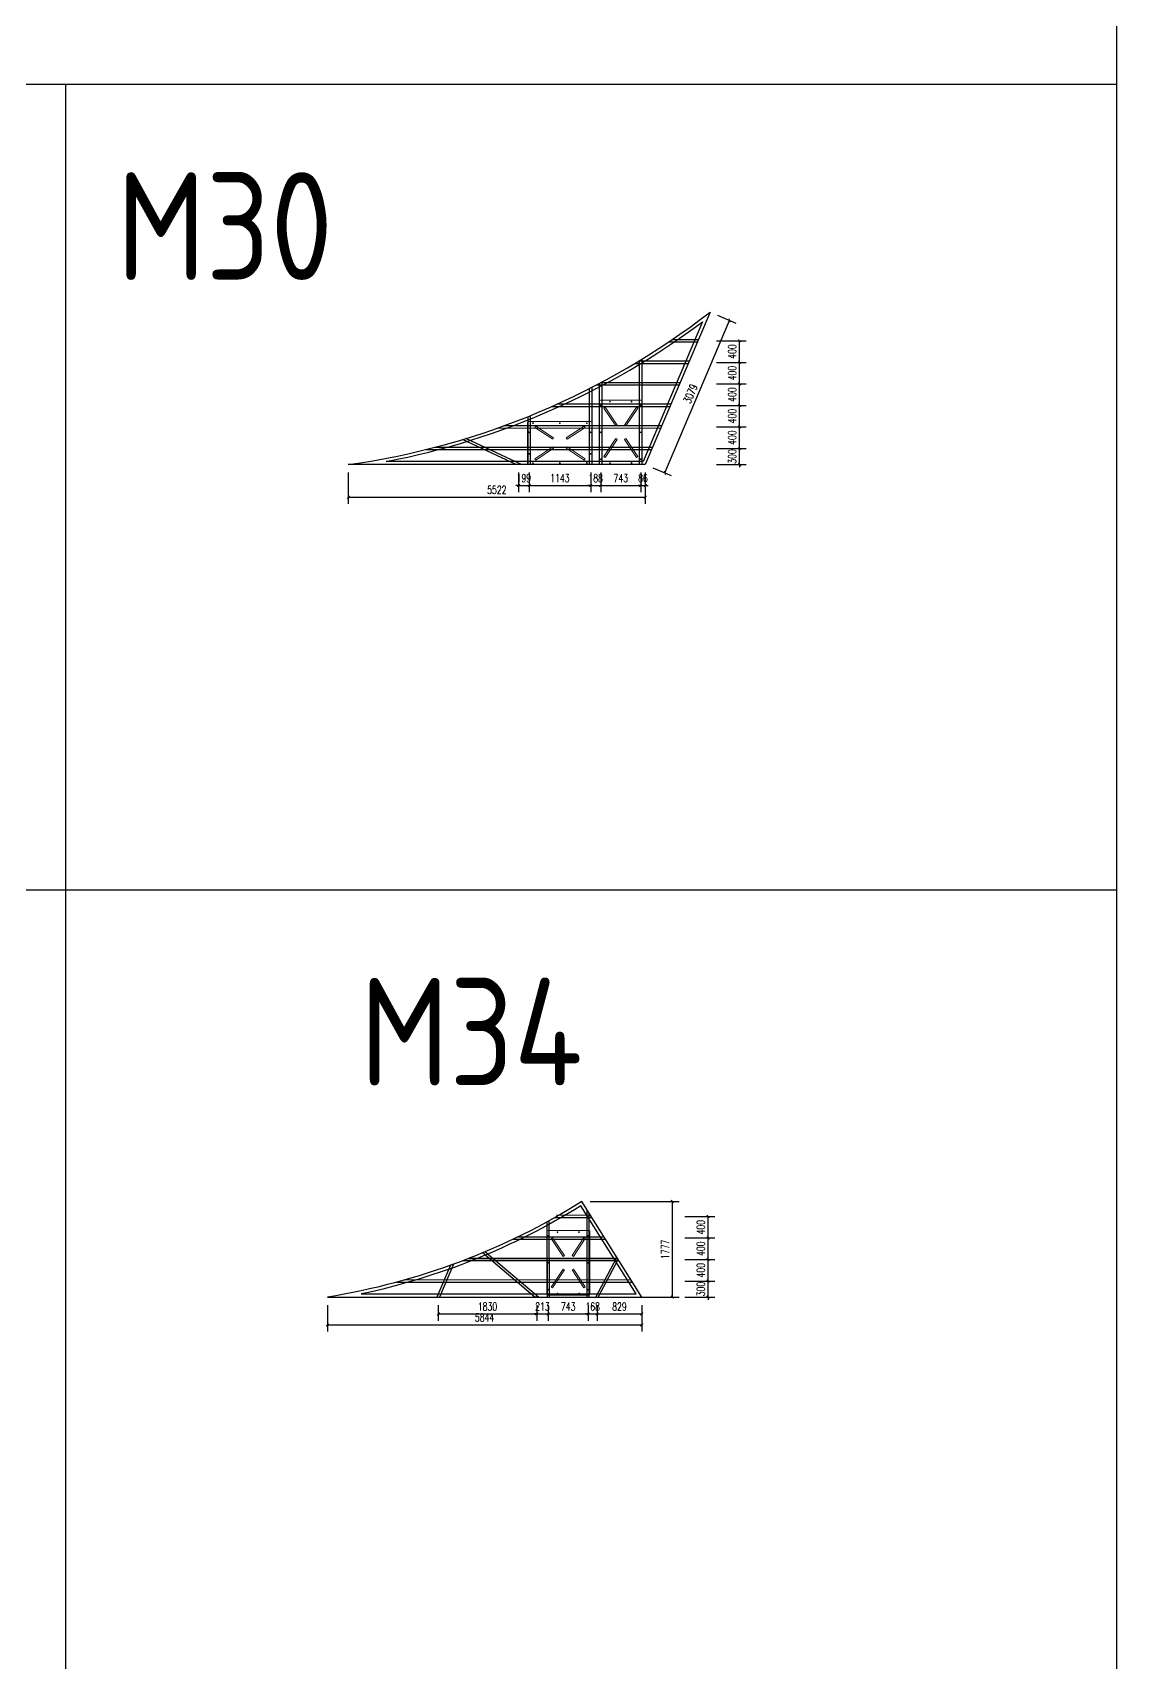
# Model space of a CAD drawing. Extents: x 1254079 to 1500931, y -102737 to 142253.
# Drawn here: x 1430234 to 1450385, y -71594 to -41301 of the extents above; entities that cross this region are included whole.
import ezdxf

# ---------------------------------------------------------------- set-up
doc = ezdxf.new("R2010")
doc.units = 0
doc.header["$LTSCALE"] = 1000
doc.header["$MEASUREMENT"] = 0
for name, color, linetype in [('PUB_DIM', 3, 'Continuous'), ('PUB_TEXT', 7, 'Continuous'), ('W-float bowl浮筒', 253, 'Continuous'), ('W-FLOAT_BOWL浮筒', 253, 'Continuous'), ('W-STEEL_FRAME钢架', 3, 'Continuous'), ('W-STEEL_KEEL钢龙骨', 5, 'Continuous'), ('钢架', 90, 'Continuous')]:
    doc.layers.add(name, color=color, linetype=linetype)
doc.styles.add('_TCH_DIM_T3', font='SIMPLEX', dxfattribs={"width": 0.705882, "bigfont": 'GBCBIG'})
doc.styles.get("Standard").update_dxf_attribs({"font": 'gbenor.shx', "bigfont": 'gbcbig.shx'})
doc.dimstyles.new('_TCH_ARCH&&50', dxfattribs={"dimtxt": 148.75, "dimasz": 50, "dimexe": 125, "dimexo": 150, "dimgap": 63.125, "dimtad": 1, "dimdec": 0, "dimzin": 0, "dimdsep": 46, "dimtxsty": '_TCH_DIM_T3', "dimblk": 'ARCHTICK', "dimcen": 0.09, "dimclrt": 7, "dimazin": 2, "dimtfac": 1, "dimtdec": 0, "dimtix": 1, "dimtmove": 2, "dimatfit": 3, "dimfxl": 0, "dimtolj": 1, "dimtzin": 0, "dimarcsym": 0})

# ---------------------------------------------------------------- blocks, each defined once
blk = doc.blocks.new('_ArchTick')
at = {"color": 0, "linetype": 'ByBlock', "const_width": 0.4}
blk.add_lwpolyline([(-0.5, -0.5), (0.5, 0.5)], dxfattribs=at)
blk = doc.blocks.new('*D415')
at = {"layer": 'Defpoints', "color": 0, "transparency": 16777216}
for p in [(1440731, -64804), (1441559, -64805), (1441559, -65118)]:
    blk.add_point(p, dxfattribs=at)
at = {"layer": 'PUB_DIM', "color": 0, "lineweight": -2, "transparency": 16777216}
for p, q in [((1440731, -64954), (1440730, -65243)), ((1440731, -65118), (1441559, -65118)), ((1441559, -64955), (1441559, -65243))]:
    blk.add_line(p, q, dxfattribs=at)
at = {"layer": 'PUB_DIM', "color": 0, "lineweight": -2, "transparency": 16777216, "xscale": 50, "yscale": 50, "zscale": 50}
for p, rotation in [((1440731, -65118), 179.9795216589246), ((1441559, -65118), 359.9795216589246)]:
    blk.add_blockref('_ArchTick', p, dxfattribs=dict(at, rotation=rotation))
at = {"layer": 'PUB_DIM', "color": 7, "transparency": 16777216, "insert": (1441145, -64981), "char_height": 148.8, "attachment_point": 5, "rotation": 359.9795, "style": '_TCH_DIM_T3'}
blk.add_mtext('\\A1;829', dxfattribs=at)
blk = doc.blocks.new('*D416')
at = {"layer": 'Defpoints', "color": 0, "transparency": 16777216}
for p in [(1440563, -64804), (1440731, -64804), (1440731, -65118)]:
    blk.add_point(p, dxfattribs=at)
at = {"layer": 'PUB_DIM', "color": 0, "lineweight": -2, "transparency": 16777216}
for p, q in [((1440563, -65118), (1440513, -65118)), ((1440563, -64954), (1440563, -65243)), ((1440563, -65118), (1440731, -65118)), ((1440731, -64954), (1440730, -65243)), ((1440731, -65118), (1440781, -65118))]:
    blk.add_line(p, q, dxfattribs=at)
at = {"layer": 'PUB_DIM', "color": 0, "lineweight": -2, "transparency": 16777216, "xscale": 50, "yscale": 50, "zscale": 50}
for p, rotation in [((1440563, -65118), 359.9795216589245), ((1440731, -65118), 179.9795216589244)]:
    blk.add_blockref('_ArchTick', p, dxfattribs=dict(at, rotation=rotation))
at = {"layer": 'PUB_DIM', "color": 7, "transparency": 16777216, "insert": (1440647, -64980), "char_height": 148.8, "attachment_point": 5, "rotation": 359.9795, "style": '_TCH_DIM_T3'}
blk.add_mtext('\\A1;168', dxfattribs=at)
blk = doc.blocks.new('*D417')
at = {"layer": 'Defpoints', "color": 0, "transparency": 16777216}
for p in [(1439820, -64804), (1440563, -64804), (1440563, -65118)]:
    blk.add_point(p, dxfattribs=at)
at = {"layer": 'PUB_DIM', "color": 0, "lineweight": -2, "transparency": 16777216}
for p, q in [((1439820, -64954), (1439820, -65243)), ((1439820, -65118), (1440563, -65118)), ((1440563, -64954), (1440563, -65243))]:
    blk.add_line(p, q, dxfattribs=at)
at = {"layer": 'PUB_DIM', "color": 0, "lineweight": -2, "transparency": 16777216, "xscale": 50, "yscale": 50, "zscale": 50}
for p, rotation in [((1439820, -65118), 179.9795216589248), ((1440563, -65118), 359.9795216589247)]:
    blk.add_blockref('_ArchTick', p, dxfattribs=dict(at, rotation=rotation))
at = {"layer": 'PUB_DIM', "color": 7, "transparency": 16777216, "insert": (1440192, -64980), "char_height": 148.8, "attachment_point": 5, "rotation": 359.9795, "style": '_TCH_DIM_T3'}
blk.add_mtext('\\A1;743', dxfattribs=at)
blk = doc.blocks.new('*D418')
at = {"layer": 'Defpoints', "color": 0, "transparency": 16777216}
for p in [(1439607, -64804), (1439820, -64804), (1439820, -65118)]:
    blk.add_point(p, dxfattribs=at)
at = {"layer": 'PUB_DIM', "color": 0, "lineweight": -2, "transparency": 16777216}
for p, q in [((1439607, -65118), (1439557, -65118)), ((1439607, -64954), (1439606, -65243)), ((1439607, -65118), (1439820, -65118)), ((1439820, -64954), (1439820, -65243)), ((1439820, -65118), (1439870, -65118))]:
    blk.add_line(p, q, dxfattribs=at)
at = {"layer": 'PUB_DIM', "color": 0, "lineweight": -2, "transparency": 16777216, "xscale": 50, "yscale": 50, "zscale": 50}
for p, rotation in [((1439607, -65118), 359.9795216589237), ((1439820, -65118), 179.9795216589237)]:
    blk.add_blockref('_ArchTick', p, dxfattribs=dict(at, rotation=rotation))
at = {"layer": 'PUB_DIM', "color": 7, "transparency": 16777216, "insert": (1439713, -64980), "char_height": 148.8, "attachment_point": 5, "rotation": 359.9795, "style": '_TCH_DIM_T3'}
blk.add_mtext('\\A1;213', dxfattribs=at)
blk = doc.blocks.new('*D419')
at = {"layer": 'Defpoints', "color": 0, "transparency": 16777216}
for p in [(1437777, -64803), (1439607, -64804), (1439607, -65118)]:
    blk.add_point(p, dxfattribs=at)
at = {"layer": 'PUB_DIM', "color": 0, "lineweight": -2, "transparency": 16777216}
for p, q in [((1437777, -64953), (1437777, -65242)), ((1437777, -65117), (1439607, -65118)), ((1439607, -64954), (1439606, -65243))]:
    blk.add_line(p, q, dxfattribs=at)
at = {"layer": 'PUB_DIM', "color": 0, "lineweight": -2, "transparency": 16777216, "xscale": 50, "yscale": 50, "zscale": 50}
for p, rotation in [((1437777, -65117), 179.9795216589247), ((1439607, -65118), 359.9795216589247)]:
    blk.add_blockref('_ArchTick', p, dxfattribs=dict(at, rotation=rotation))
at = {"layer": 'PUB_DIM', "color": 7, "transparency": 16777216, "insert": (1438692, -64980), "char_height": 148.8, "attachment_point": 5, "rotation": 359.9795, "style": '_TCH_DIM_T3'}
blk.add_mtext('\\A1;1830', dxfattribs=at)
blk = doc.blocks.new('*D420')
at = {"layer": 'Defpoints', "color": 0, "transparency": 16777216}
for p in [(1440449, -63027), (1442130, -63027), (1440449, -64804)]:
    blk.add_point(p, dxfattribs=at)
at = {"layer": 'PUB_DIM', "color": 0, "lineweight": -2, "transparency": 16777216}
for p, q in [((1440599, -63027), (1442255, -63027)), ((1442130, -64804), (1442130, -63027)), ((1440599, -64804), (1442255, -64804))]:
    blk.add_line(p, q, dxfattribs=at)
at = {"layer": 'PUB_DIM', "color": 0, "lineweight": -2, "transparency": 16777216, "xscale": 50, "yscale": 50, "zscale": 50}
for p, rotation in [((1442130, -63027), 90), ((1442130, -64804), 270)]:
    blk.add_blockref('_ArchTick', p, dxfattribs=dict(at, rotation=rotation))
at = {"layer": 'PUB_DIM', "color": 7, "transparency": 16777216, "insert": (1441992, -63916), "char_height": 148.8, "attachment_point": 5, "rotation": 90, "style": '_TCH_DIM_T3'}
blk.add_mtext('\\A1;1777', dxfattribs=at)
blk = doc.blocks.new('*D421')
at = {"layer": 'Defpoints', "color": 0, "transparency": 16777216}
for p in [(1435715, -64804), (1441559, -64804), (1441559, -65320)]:
    blk.add_point(p, dxfattribs=at)
at = {"layer": 'PUB_DIM', "color": 0, "lineweight": -2, "transparency": 16777216}
for p, q in [((1435715, -64954), (1435715, -65445)), ((1441559, -64954), (1441559, -65445)), ((1435715, -65320), (1441559, -65320))]:
    blk.add_line(p, q, dxfattribs=at)
at = {"layer": 'PUB_DIM', "color": 0, "lineweight": -2, "transparency": 16777216, "xscale": 50, "yscale": 50, "zscale": 50, "rotation": 180}
blk.add_blockref('_ArchTick', (1435715, -65320), dxfattribs=at)
at = {"layer": 'PUB_DIM', "color": 0, "lineweight": -2, "transparency": 16777216, "xscale": 50, "yscale": 50, "zscale": 50}
blk.add_blockref('_ArchTick', (1441559, -65320), dxfattribs=at)
at = {"layer": 'PUB_DIM', "color": 7, "transparency": 16777216, "insert": (1438637, -65183), "char_height": 148.8, "attachment_point": 5, "style": '_TCH_DIM_T3'}
blk.add_mtext('\\A1;5844', dxfattribs=at)
blk = doc.blocks.new('*D422')
at = {"layer": 'Defpoints', "color": 0, "transparency": 16777216}
for p in [(1442213, -64505), (1442793, -64505), (1442213, -64805)]:
    blk.add_point(p, dxfattribs=at)
at = {"layer": 'PUB_DIM', "color": 0, "lineweight": -2, "transparency": 16777216}
for p, q in [((1442363, -64505), (1442918, -64505)), ((1442793, -64505), (1442793, -64455)), ((1442793, -64805), (1442793, -64505)), ((1442363, -64805), (1442918, -64805)), ((1442793, -64805), (1442793, -64855))]:
    blk.add_line(p, q, dxfattribs=at)
at = {"layer": 'PUB_DIM', "color": 0, "lineweight": -2, "transparency": 16777216, "xscale": 50, "yscale": 50, "zscale": 50}
for p, rotation in [((1442793, -64505), 269.9992561467271), ((1442793, -64805), 89.9992561467271)]:
    blk.add_blockref('_ArchTick', p, dxfattribs=dict(at, rotation=rotation))
at = {"layer": 'PUB_DIM', "color": 7, "transparency": 16777216, "insert": (1442656, -64655), "char_height": 148.8, "attachment_point": 5, "rotation": 89.9993, "style": '_TCH_DIM_T3'}
blk.add_mtext('\\A1;300', dxfattribs=at)
blk = doc.blocks.new('*D423')
at = {"layer": 'Defpoints', "color": 0, "transparency": 16777216}
for p in [(1442213, -64105), (1442793, -64105), (1442213, -64505)]:
    blk.add_point(p, dxfattribs=at)
at = {"layer": 'PUB_DIM', "color": 0, "lineweight": -2, "transparency": 16777216}
for p, q in [((1442363, -64105), (1442918, -64105)), ((1442793, -64505), (1442793, -64105)), ((1442363, -64505), (1442918, -64505))]:
    blk.add_line(p, q, dxfattribs=at)
at = {"layer": 'PUB_DIM', "color": 0, "lineweight": -2, "transparency": 16777216, "xscale": 50, "yscale": 50, "zscale": 50}
for p, rotation in [((1442793, -64105), 89.99925614672695), ((1442793, -64505), 269.999256146727)]:
    blk.add_blockref('_ArchTick', p, dxfattribs=dict(at, rotation=rotation))
at = {"layer": 'PUB_DIM', "color": 7, "transparency": 16777216, "insert": (1442656, -64305), "char_height": 148.8, "attachment_point": 5, "rotation": 89.9993, "style": '_TCH_DIM_T3'}
blk.add_mtext('\\A1;400', dxfattribs=at)
blk = doc.blocks.new('*D424')
at = {"layer": 'Defpoints', "color": 0, "transparency": 16777216}
for p in [(1442213, -63705), (1442793, -63705), (1442213, -64105)]:
    blk.add_point(p, dxfattribs=at)
at = {"layer": 'PUB_DIM', "color": 0, "lineweight": -2, "transparency": 16777216}
for p, q in [((1442363, -63705), (1442918, -63705)), ((1442793, -64105), (1442793, -63705)), ((1442363, -64105), (1442918, -64105))]:
    blk.add_line(p, q, dxfattribs=at)
at = {"layer": 'PUB_DIM', "color": 0, "lineweight": -2, "transparency": 16777216, "xscale": 50, "yscale": 50, "zscale": 50}
for p, rotation in [((1442793, -63705), 89.99925614673225), ((1442793, -64105), 269.9992561467323)]:
    blk.add_blockref('_ArchTick', p, dxfattribs=dict(at, rotation=rotation))
at = {"layer": 'PUB_DIM', "color": 7, "transparency": 16777216, "insert": (1442656, -63905), "char_height": 148.8, "attachment_point": 5, "rotation": 89.9993, "style": '_TCH_DIM_T3'}
blk.add_mtext('\\A1;400', dxfattribs=at)
blk = doc.blocks.new('*D425')
at = {"layer": 'Defpoints', "color": 0, "transparency": 16777216}
for p in [(1442213, -63305), (1442793, -63305), (1442213, -63705)]:
    blk.add_point(p, dxfattribs=at)
at = {"layer": 'PUB_DIM', "color": 0, "lineweight": -2, "transparency": 16777216}
for p, q in [((1442363, -63305), (1442918, -63305)), ((1442793, -63705), (1442793, -63305)), ((1442363, -63705), (1442918, -63705))]:
    blk.add_line(p, q, dxfattribs=at)
at = {"layer": 'PUB_DIM', "color": 0, "lineweight": -2, "transparency": 16777216, "xscale": 50, "yscale": 50, "zscale": 50}
for p, rotation in [((1442793, -63305), 89.99925614673371), ((1442793, -63705), 269.9992561467337)]:
    blk.add_blockref('_ArchTick', p, dxfattribs=dict(at, rotation=rotation))
at = {"layer": 'PUB_DIM', "color": 7, "transparency": 16777216, "insert": (1442656, -63505), "char_height": 148.8, "attachment_point": 5, "rotation": 89.9993, "style": '_TCH_DIM_T3'}
blk.add_mtext('\\A1;400', dxfattribs=at)
blk = doc.blocks.new('*D468')
at = {"layer": 'Defpoints', "color": 0, "transparency": 16777216}
for p in [(1442798, -49030), (1443379, -49030), (1442798, -49330)]:
    blk.add_point(p, dxfattribs=at)
at = {"layer": 'PUB_DIM', "color": 0, "lineweight": -2, "transparency": 16777216}
for p, q in [((1442948, -49030), (1443504, -49030)), ((1443379, -49030), (1443379, -48980)), ((1443379, -49330), (1443379, -49030)), ((1442948, -49330), (1443504, -49330)), ((1443379, -49330), (1443379, -49380))]:
    blk.add_line(p, q, dxfattribs=at)
at = {"layer": 'PUB_DIM', "color": 0, "lineweight": -2, "transparency": 16777216, "xscale": 50, "yscale": 50, "zscale": 50}
for p, rotation in [((1443379, -49030), 269.9992561467271), ((1443379, -49330), 89.9992561467271)]:
    blk.add_blockref('_ArchTick', p, dxfattribs=dict(at, rotation=rotation))
at = {"layer": 'PUB_DIM', "color": 7, "transparency": 16777216, "insert": (1443241, -49180), "char_height": 148.8, "attachment_point": 5, "rotation": 89.9993, "style": '_TCH_DIM_T3'}
blk.add_mtext('\\A1;300', dxfattribs=at)
blk = doc.blocks.new('*D469')
at = {"layer": 'Defpoints', "color": 0, "transparency": 16777216}
for p in [(1442798, -48630), (1443379, -48630), (1442798, -49030)]:
    blk.add_point(p, dxfattribs=at)
at = {"layer": 'PUB_DIM', "color": 0, "lineweight": -2, "transparency": 16777216}
for p, q in [((1442948, -48630), (1443504, -48630)), ((1443379, -49030), (1443379, -48630)), ((1442948, -49030), (1443504, -49030))]:
    blk.add_line(p, q, dxfattribs=at)
at = {"layer": 'PUB_DIM', "color": 0, "lineweight": -2, "transparency": 16777216, "xscale": 50, "yscale": 50, "zscale": 50}
for p, rotation in [((1443379, -48630), 89.99925614672695), ((1443379, -49030), 269.999256146727)]:
    blk.add_blockref('_ArchTick', p, dxfattribs=dict(at, rotation=rotation))
at = {"layer": 'PUB_DIM', "color": 7, "transparency": 16777216, "insert": (1443241, -48830), "char_height": 148.8, "attachment_point": 5, "rotation": 89.9993, "style": '_TCH_DIM_T3'}
blk.add_mtext('\\A1;400', dxfattribs=at)
blk = doc.blocks.new('*D470')
at = {"layer": 'Defpoints', "color": 0, "transparency": 16777216}
for p in [(1442798, -48230), (1443379, -48230), (1442798, -48630)]:
    blk.add_point(p, dxfattribs=at)
at = {"layer": 'PUB_DIM', "color": 0, "lineweight": -2, "transparency": 16777216}
for p, q in [((1442948, -48230), (1443504, -48230)), ((1443379, -48630), (1443379, -48230)), ((1442948, -48630), (1443504, -48630))]:
    blk.add_line(p, q, dxfattribs=at)
at = {"layer": 'PUB_DIM', "color": 0, "lineweight": -2, "transparency": 16777216, "xscale": 50, "yscale": 50, "zscale": 50}
for p, rotation in [((1443379, -48230), 89.99925614673225), ((1443379, -48630), 269.9992561467323)]:
    blk.add_blockref('_ArchTick', p, dxfattribs=dict(at, rotation=rotation))
at = {"layer": 'PUB_DIM', "color": 7, "transparency": 16777216, "insert": (1443241, -48430), "char_height": 148.8, "attachment_point": 5, "rotation": 89.9993, "style": '_TCH_DIM_T3'}
blk.add_mtext('\\A1;400', dxfattribs=at)
blk = doc.blocks.new('*D471')
at = {"layer": 'Defpoints', "color": 0, "transparency": 16777216}
for p in [(1442798, -47830), (1443379, -47830), (1442798, -48230)]:
    blk.add_point(p, dxfattribs=at)
at = {"layer": 'PUB_DIM', "color": 0, "lineweight": -2, "transparency": 16777216}
for p, q in [((1442948, -47830), (1443504, -47830)), ((1443379, -48230), (1443379, -47830)), ((1442948, -48230), (1443504, -48230))]:
    blk.add_line(p, q, dxfattribs=at)
at = {"layer": 'PUB_DIM', "color": 0, "lineweight": -2, "transparency": 16777216, "xscale": 50, "yscale": 50, "zscale": 50}
for p, rotation in [((1443379, -47830), 89.99925614673371), ((1443379, -48230), 269.9992561467337)]:
    blk.add_blockref('_ArchTick', p, dxfattribs=dict(at, rotation=rotation))
at = {"layer": 'PUB_DIM', "color": 7, "transparency": 16777216, "insert": (1443241, -48030), "char_height": 148.8, "attachment_point": 5, "rotation": 89.9993, "style": '_TCH_DIM_T3'}
blk.add_mtext('\\A1;400', dxfattribs=at)
blk = doc.blocks.new('*D472')
at = {"layer": 'Defpoints', "color": 0, "transparency": 16777216}
for p in [(1442798, -47430), (1443379, -47430), (1442798, -47830)]:
    blk.add_point(p, dxfattribs=at)
at = {"layer": 'PUB_DIM', "color": 0, "lineweight": -2, "transparency": 16777216}
for p, q in [((1442948, -47430), (1443504, -47430)), ((1443379, -47830), (1443379, -47430)), ((1442948, -47830), (1443504, -47830))]:
    blk.add_line(p, q, dxfattribs=at)
at = {"layer": 'PUB_DIM', "color": 0, "lineweight": -2, "transparency": 16777216, "xscale": 50, "yscale": 50, "zscale": 50}
for p, rotation in [((1443379, -47430), 89.99925614670036), ((1443379, -47830), 269.9992561467004)]:
    blk.add_blockref('_ArchTick', p, dxfattribs=dict(at, rotation=rotation))
at = {"layer": 'PUB_DIM', "color": 7, "transparency": 16777216, "insert": (1443241, -47630), "char_height": 148.8, "attachment_point": 5, "rotation": 89.9993, "style": '_TCH_DIM_T3'}
blk.add_mtext('\\A1;400', dxfattribs=at)
blk = doc.blocks.new('*D473')
at = {"layer": 'Defpoints', "color": 0, "transparency": 16777216}
for p in [(1442798, -47030), (1443379, -47030), (1442798, -47430)]:
    blk.add_point(p, dxfattribs=at)
at = {"layer": 'PUB_DIM', "color": 0, "lineweight": -2, "transparency": 16777216}
for p, q in [((1442948, -47030), (1443504, -47030)), ((1443379, -47430), (1443379, -47030)), ((1442948, -47430), (1443504, -47430))]:
    blk.add_line(p, q, dxfattribs=at)
at = {"layer": 'PUB_DIM', "color": 0, "lineweight": -2, "transparency": 16777216, "xscale": 50, "yscale": 50, "zscale": 50}
for p, rotation in [((1443379, -47030), 89.99925614673485), ((1443379, -47430), 269.9992561467349)]:
    blk.add_blockref('_ArchTick', p, dxfattribs=dict(at, rotation=rotation))
at = {"layer": 'PUB_DIM', "color": 7, "transparency": 16777216, "insert": (1443241, -47230), "char_height": 148.8, "attachment_point": 5, "rotation": 89.9993, "style": '_TCH_DIM_T3'}
blk.add_mtext('\\A1;400', dxfattribs=at)
blk = doc.blocks.new('*D474')
at = {"layer": 'Defpoints', "color": 0, "transparency": 16777216}
for p in [(1442829, -46497), (1443193, -46651), (1441626, -49330)]:
    blk.add_point(p, dxfattribs=at)
at = {"layer": 'PUB_DIM', "color": 0, "lineweight": -2, "transparency": 16777216}
for p, q in [((1442967, -46555), (1443308, -46700)), ((1441990, -49485), (1443193, -46651)), ((1441764, -49389), (1442105, -49534))]:
    blk.add_line(p, q, dxfattribs=at)
at = {"layer": 'PUB_DIM', "color": 0, "lineweight": -2, "transparency": 16777216, "xscale": 50, "yscale": 50, "zscale": 50}
for p, rotation in [((1443193, -46651), 66.99137617184552), ((1441990, -49485), 246.9913761718455)]:
    blk.add_blockref('_ArchTick', p, dxfattribs=dict(at, rotation=rotation))
at = {"layer": 'PUB_DIM', "color": 7, "transparency": 16777216, "insert": (1442465, -48014), "char_height": 148.8, "attachment_point": 5, "rotation": 66.9914, "style": '_TCH_DIM_T3'}
blk.add_mtext('\\A1;3079', dxfattribs=at)
blk = doc.blocks.new('*D475')
at = {"layer": 'Defpoints', "color": 0, "transparency": 16777216}
for p in [(1441540, -49330), (1441626, -49330), (1441626, -49718)]:
    blk.add_point(p, dxfattribs=at)
at = {"layer": 'PUB_DIM', "color": 0, "lineweight": -2, "transparency": 16777216}
for p, q in [((1441540, -49480), (1441540, -49843)), ((1441626, -49480), (1441626, -49843)), ((1441540, -49718), (1441490, -49718)), ((1441540, -49718), (1441626, -49718)), ((1441626, -49718), (1441676, -49718))]:
    blk.add_line(p, q, dxfattribs=at)
at = {"layer": 'PUB_DIM', "color": 0, "lineweight": -2, "transparency": 16777216, "xscale": 50, "yscale": 50, "zscale": 50}
blk.add_blockref('_ArchTick', (1441540, -49718), dxfattribs=at)
at = {"layer": 'PUB_DIM', "color": 0, "lineweight": -2, "transparency": 16777216, "xscale": 50, "yscale": 50, "zscale": 50, "rotation": 180}
blk.add_blockref('_ArchTick', (1441626, -49718), dxfattribs=at)
at = {"layer": 'PUB_DIM', "color": 7, "transparency": 16777216, "insert": (1441583, -49581), "char_height": 148.8, "attachment_point": 5, "style": '_TCH_DIM_T3'}
blk.add_mtext('\\A1;86', dxfattribs=at)
blk = doc.blocks.new('*D476')
at = {"layer": 'Defpoints', "color": 0, "transparency": 16777216}
for p in [(1440797, -49330), (1441540, -49330), (1441540, -49718)]:
    blk.add_point(p, dxfattribs=at)
at = {"layer": 'PUB_DIM', "color": 0, "lineweight": -2, "transparency": 16777216}
for p, q in [((1440797, -49480), (1440797, -49843)), ((1441540, -49480), (1441540, -49843)), ((1440797, -49718), (1441540, -49718))]:
    blk.add_line(p, q, dxfattribs=at)
at = {"layer": 'PUB_DIM', "color": 0, "lineweight": -2, "transparency": 16777216, "xscale": 50, "yscale": 50, "zscale": 50, "rotation": 180}
blk.add_blockref('_ArchTick', (1440797, -49718), dxfattribs=at)
at = {"layer": 'PUB_DIM', "color": 0, "lineweight": -2, "transparency": 16777216, "xscale": 50, "yscale": 50, "zscale": 50}
blk.add_blockref('_ArchTick', (1441540, -49718), dxfattribs=at)
at = {"layer": 'PUB_DIM', "color": 7, "transparency": 16777216, "insert": (1441169, -49581), "char_height": 148.8, "attachment_point": 5, "style": '_TCH_DIM_T3'}
blk.add_mtext('\\A1;743', dxfattribs=at)
blk = doc.blocks.new('*D477')
at = {"layer": 'Defpoints', "color": 0, "transparency": 16777216}
for p in [(1440610, -49330), (1440797, -49330), (1440797, -49718)]:
    blk.add_point(p, dxfattribs=at)
at = {"layer": 'PUB_DIM', "color": 0, "lineweight": -2, "transparency": 16777216}
for p, q in [((1440610, -49480), (1440610, -49843)), ((1440797, -49480), (1440797, -49843)), ((1440610, -49718), (1440560, -49718)), ((1440610, -49718), (1440797, -49718)), ((1440797, -49718), (1440847, -49718))]:
    blk.add_line(p, q, dxfattribs=at)
at = {"layer": 'PUB_DIM', "color": 0, "lineweight": -2, "transparency": 16777216, "xscale": 50, "yscale": 50, "zscale": 50}
blk.add_blockref('_ArchTick', (1440610, -49718), dxfattribs=at)
at = {"layer": 'PUB_DIM', "color": 0, "lineweight": -2, "transparency": 16777216, "xscale": 50, "yscale": 50, "zscale": 50, "rotation": 180}
blk.add_blockref('_ArchTick', (1440797, -49718), dxfattribs=at)
at = {"layer": 'PUB_DIM', "color": 7, "transparency": 16777216, "insert": (1440703, -49581), "char_height": 148.8, "attachment_point": 5, "style": '_TCH_DIM_T3'}
blk.add_mtext('\\A1;188', dxfattribs=at)
blk = doc.blocks.new('*D478')
at = {"layer": 'Defpoints', "color": 0, "transparency": 16777216}
for p in [(1439467, -49330), (1440610, -49330), (1440610, -49718)]:
    blk.add_point(p, dxfattribs=at)
at = {"layer": 'PUB_DIM', "color": 0, "lineweight": -2, "transparency": 16777216}
for p, q in [((1439467, -49480), (1439467, -49843)), ((1440610, -49480), (1440610, -49843)), ((1439467, -49718), (1440610, -49718))]:
    blk.add_line(p, q, dxfattribs=at)
at = {"layer": 'PUB_DIM', "color": 0, "lineweight": -2, "transparency": 16777216, "xscale": 50, "yscale": 50, "zscale": 50, "rotation": 180}
blk.add_blockref('_ArchTick', (1439467, -49718), dxfattribs=at)
at = {"layer": 'PUB_DIM', "color": 0, "lineweight": -2, "transparency": 16777216, "xscale": 50, "yscale": 50, "zscale": 50}
blk.add_blockref('_ArchTick', (1440610, -49718), dxfattribs=at)
at = {"layer": 'PUB_DIM', "color": 7, "transparency": 16777216, "insert": (1440038, -49581), "char_height": 148.8, "attachment_point": 5, "style": '_TCH_DIM_T3'}
blk.add_mtext('\\A1;1143', dxfattribs=at)
blk = doc.blocks.new('*D479')
at = {"layer": 'Defpoints', "color": 0, "transparency": 16777216}
for p in [(1439268, -49330), (1439467, -49330), (1439467, -49718)]:
    blk.add_point(p, dxfattribs=at)
at = {"layer": 'PUB_DIM', "color": 0, "lineweight": -2, "transparency": 16777216}
for p, q in [((1439268, -49480), (1439268, -49843)), ((1439467, -49480), (1439467, -49843)), ((1439268, -49718), (1439218, -49718)), ((1439268, -49718), (1439467, -49718)), ((1439467, -49718), (1439517, -49718))]:
    blk.add_line(p, q, dxfattribs=at)
at = {"layer": 'PUB_DIM', "color": 0, "lineweight": -2, "transparency": 16777216, "xscale": 50, "yscale": 50, "zscale": 50}
blk.add_blockref('_ArchTick', (1439268, -49718), dxfattribs=at)
at = {"layer": 'PUB_DIM', "color": 0, "lineweight": -2, "transparency": 16777216, "xscale": 50, "yscale": 50, "zscale": 50, "rotation": 180}
blk.add_blockref('_ArchTick', (1439467, -49718), dxfattribs=at)
at = {"layer": 'PUB_DIM', "color": 7, "transparency": 16777216, "insert": (1439367, -49581), "char_height": 148.8, "attachment_point": 5, "style": '_TCH_DIM_T3'}
blk.add_mtext('\\A1;199', dxfattribs=at)
blk = doc.blocks.new('*D480')
at = {"layer": 'Defpoints', "color": 0, "transparency": 16777216}
for p in [(1436103, -49330), (1441626, -49330), (1441626, -49937)]:
    blk.add_point(p, dxfattribs=at)
at = {"layer": 'PUB_DIM', "color": 0, "lineweight": -2, "transparency": 16777216}
for p, q in [((1436103, -49480), (1436103, -50062)), ((1441626, -49480), (1441626, -50062)), ((1436103, -49937), (1441626, -49937))]:
    blk.add_line(p, q, dxfattribs=at)
at = {"layer": 'PUB_DIM', "color": 0, "lineweight": -2, "transparency": 16777216, "xscale": 50, "yscale": 50, "zscale": 50, "rotation": 180}
blk.add_blockref('_ArchTick', (1436103, -49937), dxfattribs=at)
at = {"layer": 'PUB_DIM', "color": 0, "lineweight": -2, "transparency": 16777216, "xscale": 50, "yscale": 50, "zscale": 50}
blk.add_blockref('_ArchTick', (1441626, -49937), dxfattribs=at)
at = {"layer": 'PUB_DIM', "color": 7, "transparency": 16777216, "insert": (1438865, -49800), "char_height": 148.8, "attachment_point": 5, "style": '_TCH_DIM_T3'}
blk.add_mtext('\\A1;5522', dxfattribs=at)
blk = doc.blocks.new('$matou$00000145')
at = {"layer": 'W-float bowl浮筒', "lineweight": 0}
for p, q in [((-600, -375), (-600, 375)), ((-575, 400), (575, 400)), ((-507, 370), (-493, 370)), ((-500, 377), (-500, 363)), ((-7, 370), (7, 370)), ((0, 377), (0, 363)), ((493, 370), (507, 370)), ((500, 377), (500, 363)), ((600, 375), (600, -375)), ((-577, 200), (-563, 200)), ((-570, 207), (-570, 193)), ((563, 200), (577, 200)), ((570, 207), (570, 193)), ((-577, -200), (-563, -200)), ((-570, -193), (-570, -207)), ((563, -200), (577, -200)), ((570, -193), (570, -207)), ((575, -400), (-575, -400)), ((-507, -370), (-493, -370)), ((-500, -377), (-500, -363)), ((-7, -370), (7, -370)), ((0, -377), (0, -363)), ((493, -370), (507, -370)), ((500, -377), (500, -363))]:
    blk.add_line(p, q, dxfattribs=at)
at = {"layer": 'W-float bowl浮筒', "lineweight": 0, "ltscale": 100}
for points in [[(-450, 316), (-117, 95), (-133, 70), (-467, 291)], [(450, 316), (117, 95), (133, 70), (467, 291)], [(-450, -316), (-117, -95), (-133, -70), (-467, -291)], [(450, -316), (117, -95), (133, -70), (467, -291)]]:
    blk.add_lwpolyline(points, close=True, dxfattribs=at)
at = {"layer": 'W-float bowl浮筒', "lineweight": 0}
for centre in [(-500, 370), (0, 370), (500, 370), (-570, 200), (570, 200), (-570, -200), (570, -200), (-500, -370), (0, -370), (500, -370)]:
    blk.add_circle(centre, 7, dxfattribs=at)
for centre, start, end in [((-575, 375), 90, 180), ((575, 375), 0, 90), ((-575, -375), 180, 270), ((575, -375), 270, 0)]:
    blk.add_arc(centre, 25, start, end, dxfattribs=at)

msp = doc.modelspace()

# ---------------------------------------------------------------- linework, layer by layer
at = {"layer": 'W-STEEL_FRAME钢架'}
for p, q in [((1441518.7, -49330.2), (1441518.7, -47397.9)), ((1441561.7, -47371.7), (1441561.7, -49330.2)), ((1440775.7, -49330.2), (1440775.7, -47819.8)), ((1440818.7, -47797), (1440818.7, -49330.2)), ((1440588.1, -49330.2), (1440588.1, -47917.2)), ((1440631.1, -47895.2), (1440631.1, -49330.2)), ((1439445.1, -49330.2), (1439445.1, -48437.6)), ((1439488.1, -48420.2), (1439488.1, -49330.2)), ((1440540.8, -63174.6), (1440541.6, -64804.1)), ((1440584.6, -64804.1), (1440583.9, -63243.5)), ((1439797.9, -63407.3), (1439798.6, -64804.4)), ((1439841.6, -64804.4), (1439840.9, -63383.8))]:
    msp.add_line(p, q, dxfattribs=at)
at = {"layer": 'W-STEEL_KEEL钢龙骨'}
for p, q in [((1442060.8, -47051.1), (1442593.8, -47051.1)), ((1442610.8, -47011.1), (1442120, -47011.1)), ((1441432.2, -47450.1), (1442424.3, -47450.1)), ((1442441.3, -47410.1), (1441498.7, -47410.1)), ((1440717.6, -47850.3), (1442254.3, -47850.4)), ((1442271.3, -47810.4), (1440793.6, -47810.3)), ((1439888.5, -48250.2), (1442084.6, -48250.1)), ((1442101.6, -48210.1), (1439978, -48210.2)), ((1438882.8, -48650.5), (1441914.6, -48650.4)), ((1441931.6, -48610.4), (1438994.2, -48610.5)), ((1437551.6, -49050.3), (1441744.8, -49050.3)), ((1441761.8, -49010.3), (1437709.2, -49010.3)), ((1440609.2, -63284.1), (1439973.3, -63284.3)), ((1439937.4, -63324.4), (1440634.2, -63324.1)), ((1439174.7, -63725.6), (1440884.6, -63724.7)), ((1439261.1, -63684), (1440857.7, -63681.7)), ((1441135.6, -64126.3), (1438236.9, -64127.3)), ((1438238.2, -64126.8), (1441135.5, -64126.1)), ((1438340.4, -64087.2), (1441110.6, -64086.3)), ((1441110.5, -64086.1), (1438341.6, -64086.7)), ((1441359.7, -64484.9), (1437151.5, -64486.8)), ((1437006.3, -64526.9), (1441384.7, -64524.9))]:
    msp.add_line(p, q, dxfattribs=at)
at = {"layer": '钢架'}
msp.add_lwpolyline([(1372490.4, -37868.8), (1450385, -37868.8), (1450385, -88861.8), (1372490.4, -88861.8)], close=True, dxfattribs=at)
for points in [[(1372490.4, -42262.5), (1450385, -42262.5)], [(1430848, -42262.5), (1430848, -88861.8)], [(1439222.7, -49330.2), (1438225.6, -48865.7)], [(1439324.5, -49330.2), (1438287.3, -48847)], [(1439488.1, -49330.2), (1439445.1, -49330.2)], [(1440631.1, -49330.2), (1440588.1, -49330.2)], [(1440818.7, -49330.2), (1440775.7, -49330.2)], [(1441561.7, -49330.2), (1441518.7, -49330.2)], [(1372490.4, -57235.2), (1450385, -57235.2)], [(1438005.9, -64212.9), (1437751.9, -64804.2)], [(1438061.3, -64192.8), (1437798.7, -64804.2)], [(1439573.2, -64804.5), (1438595.8, -63984)], [(1439640.1, -64804.5), (1438640.4, -63965.3)], [(1440703.4, -64804), (1441097.5, -64065.4)], [(1440752.2, -64804), (1441123.8, -64107.5)], [(1439640.1, -64804.5), (1439573.2, -64804.5)]]:
    msp.add_lwpolyline(points, dxfattribs=at)
for points in [[(1436103.4, -49330.2, 0.1306132), (1442829.3, -46496.5), (1441625.9, -49330.2)], [(1436809.9, -49272.2, 0.1141219), (1442690.4, -46675.2), (1441587.5, -49272.2)], [(1440448.6, -63027, -0.1000239), (1435714.9, -64804.2), (1441559.2, -64804.2)], [(1440430.1, -63106.8, -0.0865126), (1436342.4, -64746.2), (1441454.6, -64746.2)]]:
    msp.add_lwpolyline(points, format="xyb", close=True, dxfattribs=at)

# ---------------------------------------------------------------- block references
at = {"layer": 'W-FLOAT_BOWL浮筒'}
for p, rotation in [((1441169.8, -48730.2), 270), ((1440193.6, -64166.2), 90.02552287386402)]:
    msp.add_blockref('$matou$00000145', p, dxfattribs=dict(at, rotation=rotation))
msp.add_blockref('$matou$00000145', (1440038.1, -48930.2), dxfattribs=at)

# ---------------------------------------------------------------- texts
at = {"layer": 'PUB_TEXT'}
for s, p in [('M30', (1431792.3, -45897.8)), ('M34', (1436319.9, -60870.5))]:
    msp.add_text(s, height=2000, dxfattribs=at).set_placement(p)

# ---------------------------------------------------------------- dimensions: what is measured, and where the dimension line sits
at = {"layer": 'PUB_DIM'}
for p1, p2, distance, picture, middle in [((1441625.9, -49330.2), (1442829.3, -46496.5), -395.4, '*D474', (1442464.9, -48014.2)), ((1442798.4, -47429.8), (1442798.4, -47029.8), -580.5, '*D473', (1443241.3, -47229.8)), ((1442798.4, -47829.7), (1442798.4, -47429.8), -580.5, '*D472', (1443241.3, -47629.8)), ((1442798.4, -48229.7), (1442798.4, -47829.7), -580.5, '*D471', (1443241.3, -48029.7)), ((1442798.4, -48629.7), (1442798.4, -48229.7), -580.5, '*D470', (1443241.3, -48429.7)), ((1442798.4, -49029.8), (1442798.4, -48629.7), -580.5, '*D469', (1443241.3, -48829.8)), ((1442798.4, -49329.7), (1442798.4, -49029.8), -580.5, '*D468', (1443241.3, -49179.8)), ((1436103.4492, -49330.2369), (1441625.9163, -49330.2369), -606.8426, '*D480', (1438864.6827, -49799.5795)), ((1439268, -49330.2), (1439466.6, -49330.2), -388.1, '*D479', (1439367.3, -49580.9)), ((1439466.6, -49330.2), (1440609.6, -49330.2), -388.1, '*D478', (1440038.1, -49580.9)), ((1440609.6, -49330.2), (1440797.2, -49330.2), -388.1, '*D477', (1440703.4, -49580.9)), ((1440797.2, -49330.2), (1441540.2, -49330.2), -388.1, '*D476', (1441168.7, -49580.9)), ((1441540.2, -49330.2), (1441625.9, -49330.2), -388.1, '*D475', (1441583.1, -49580.9)), ((1440448.6, -64804.2), (1440448.6, -63027), -1681.3, '*D420', (1441992.3, -63915.6)), ((1442212.7, -63705.4), (1442212.7, -63305.4), -580.5, '*D425', (1442655.7, -63505.4)), ((1442212.7, -64105.3), (1442212.7, -63705.4), -580.5, '*D424', (1442655.7, -63905.4)), ((1442212.7, -64505.4), (1442212.7, -64105.3), -580.5, '*D423', (1442655.7, -64305.4)), ((1442212.7, -64805.4), (1442212.7, -64505.4), -580.5, '*D422', (1442655.7, -64655.4)), ((1435714.9, -64804.2), (1441559.2, -64804.2), -516.2, '*D421', (1438637.1, -65182.9)), ((1437776.8, -64803.2), (1439606.6, -64803.8), -313.8, '*D419', (1438691.7, -64979.8)), ((1439606.6393, -64803.8304), (1439820.0643, -64803.9067), -313.7701, '*D418', (1439713.2888, -64980.1386)), ((1439820.1, -64803.9), (1440563.1, -64804.2), -313.8, '*D417', (1440191.5, -64980.3)), ((1440563.0902, -64804.1723), (1440730.6124, -64804.2321), -313.7701, '*D416', (1440646.7883, -64980.4723)), ((1440730.6, -64804.2), (1441559.2, -64804.5), -313.8, '*D415', (1441144.9, -64980.7))]:
    dim = msp.add_aligned_dim(p1=p1, p2=p2, distance=distance, dimstyle='_TCH_ARCH&&50', dxfattribs=at)
    dim.commit()
    dim.dimension.update_dxf_attribs({"geometry": picture, "text_midpoint": middle})

doc.saveas('drawing.dxf')
